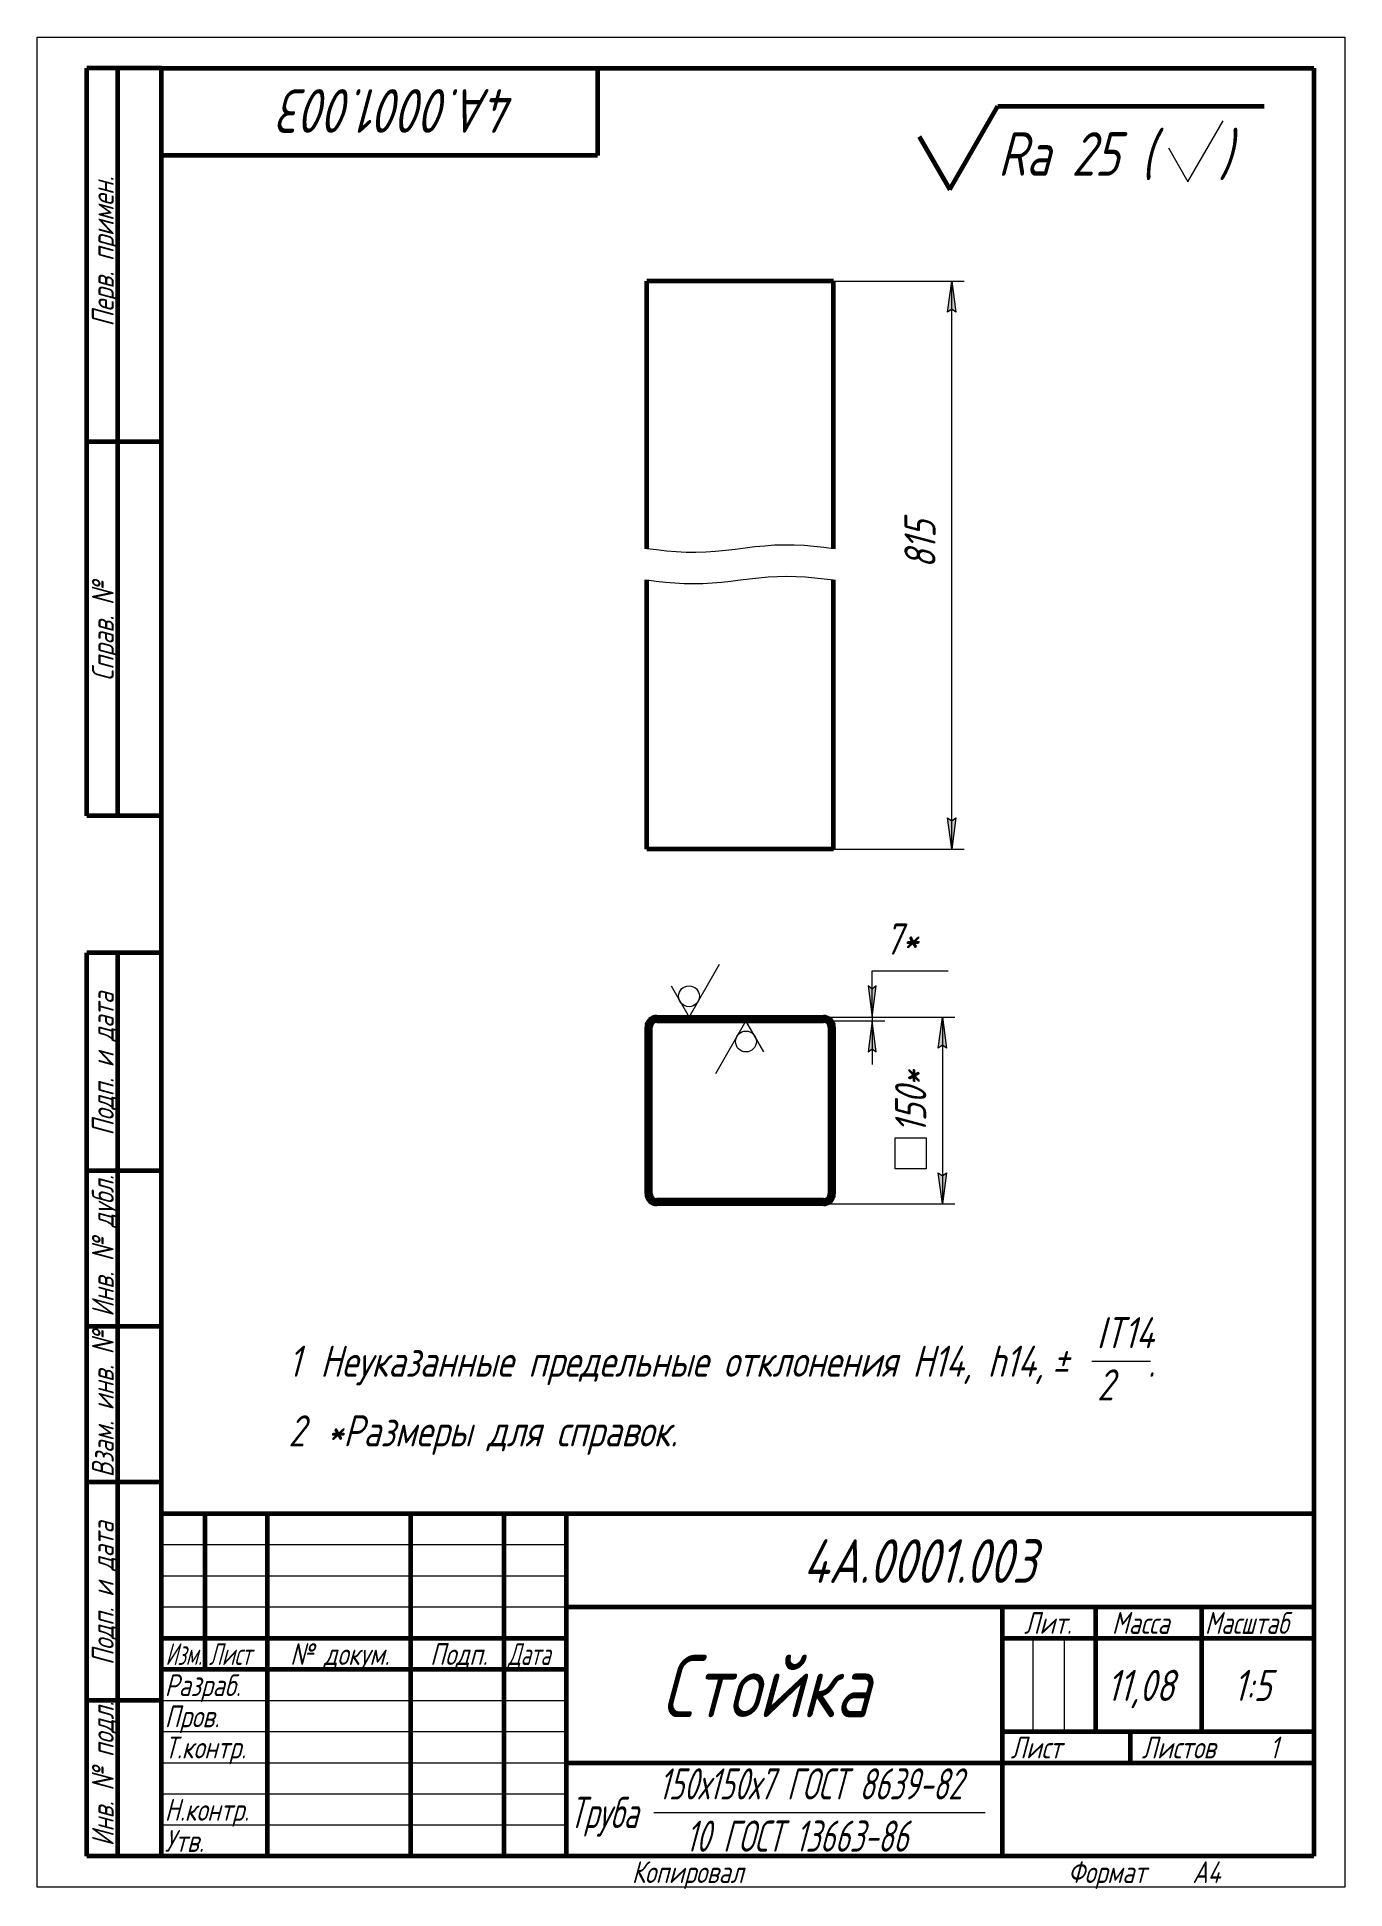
# Model space of a CAD drawing. Header units: millimetres. Extents: x 0 to 210, y 0 to 297.
import ezdxf

# ---------------------------------------------------------------- set-up
doc = ezdxf.new("R2010")
doc.units = ezdxf.units.MM
for name, pattern in [('K5LT_BASIC', [0]), ('K5LT_THIN', [0]), ('K5LT_THIN_INCLUDED_TO_HATCHING', [0])]:
    doc.linetypes.add(name, pattern=pattern)
doc.layers.add('Системный слой', color=7, linetype='Continuous')
doc.layers.add('Системный слой (1)', color=7, linetype='Continuous', true_color=0x6c6c6c)
doc.styles.add('KDIMTEXTSTYLE', font='GOST_AU.SHX', dxfattribs={"width": 0.96, "oblique": 15, "height": 5})
doc.styles.add('KTEXTSTYLE', font='GOST_AU.SHX', dxfattribs={"width": 0.96, "height": 5})
doc.dimstyles.new('KDIMSTYLE (0.20)', dxfattribs={"dimtxt": 5, "dimasz": 1, "dimexe": 2, "dimexo": 0, "dimgap": 1, "dimtad": 1, "dimlfac": 5, "dimtxsty": 'KDIMTEXTSTYLE', "dimsah": 1, "dimcen": 0, "dimdle": 1, "dimadec": 0, "dimazin": 0, "dimtfac": 0.667, "dimtmove": 0, "dimatfit": 3, "dimfxl": 1, "dimtvp": 1, "dimtolj": 1, "dimtzin": 0, "dimarcsym": 0})

# ---------------------------------------------------------------- blocks, each defined once
blk = doc.blocks.new('U0')
at = {"layer": 'Системный слой (1)', "color": 150, "linetype": 'K5LT_BASIC', "lineweight": 60, "true_color": 0x0080ff}
for p, q in [((127.9, 214.86), (127.9, 257.83)), ((127.9, 166.66), (127.9, 209.86))]:
    blk.add_line(p, q, dxfattribs=at)
blk = doc.blocks.new('U1')
at = {"layer": 'Системный слой (1)', "color": 150, "linetype": 'K5LT_BASIC', "lineweight": 60, "true_color": 0x0080ff}
for p, q in [((97.9, 214.86), (97.9, 257.83)), ((97.9, 166.66), (97.9, 209.86))]:
    blk.add_line(p, q, dxfattribs=at)
blk = doc.blocks.new('D0')
at = {"layer": 'Системный слой (1)'}
for points in [[(147.52, 252.83), (146.86, 257.83), (146.2, 252.83), (146.86, 253.33)], [(146.86, 166.66), (147.52, 171.66), (146.86, 171.16), (146.2, 171.66)]]:
    blk.add_hatch(color=7, dxfattribs=at).paths.add_polyline_path(points)
at = {"layer": 'Системный слой (1)', "color": 7, "linetype": 'K5LT_THIN', "lineweight": 18}
for p, q in [((127.9, 257.83), (148.86, 257.83)), ((146.2, 252.83), (146.86, 257.83)), ((146.86, 257.83), (147.52, 252.83)), ((146.86, 253.33), (146.2, 252.83)), ((147.52, 252.83), (146.86, 253.33)), ((146.86, 166.66), (146.2, 171.66)), ((146.2, 171.66), (146.86, 171.16)), ((146.86, 171.16), (147.52, 171.66)), ((147.52, 171.66), (146.86, 166.66)), ((127.9, 166.66), (148.86, 166.66))]:
    blk.add_line(p, q, dxfattribs=at)
blk.add_wipeout([(145.86, 211.72), (138.48, 211.72), (138.48, 221.21), (145.86, 221.21)]).dxf.layer = 'Системный слой (1)'
blk.add_line((146.86, 166.66), (146.86, 257.83), dxfattribs=at)
at = {"layer": 'Системный слой (1)', "color": 7, "insert": (139.27, 211.72), "char_height": 5, "attachment_point": 1, "rotation": 90, "style": 'KTEXTSTYLE'}
blk.add_mtext('\\H5.0;\\W1.000;\\Q15;\\Q15;\\W0.965;815', dxfattribs=at)
blk = doc.blocks.new('KDIMARROW_01')
at = {"layer": 'Системный слой'}
blk.add_hatch(color=0, dxfattribs=at).paths.add_polyline_path([(0, 0), (-5, 0.66), (-4.5, 0), (-5, -0.66)])
at = {"layer": 'Системный слой', "color": 0, "linetype": 'K5LT_THIN', "lineweight": 18}
for p, q in [((-4.5, 0), (-5, 0.66)), ((-5, 0.66), (0, 0)), ((0, 0), (-5, -0.66)), ((-5, -0.66), (-4.5, 0)), ((0, 0), (-1, 0))]:
    blk.add_line(p, q, dxfattribs=at)
blk = doc.blocks.new('U2')
at = {"layer": 'Системный слой (1)', "color": 7, "linetype": 'K5LT_THIN_INCLUDED_TO_HATCHING', "lineweight": 18}
for p, q in [((97.9, 209.86), (99.4, 209.68)), ((99.4, 209.68), (100.9, 209.51)), ((100.9, 209.51), (102.4, 209.38)), ((102.4, 209.38), (103.9, 209.29)), ((103.9, 209.29), (105.4, 209.26)), ((105.4, 209.26), (106.9, 209.29)), ((106.9, 209.29), (108.4, 209.38)), ((108.4, 209.38), (109.9, 209.51)), ((109.9, 209.51), (111.4, 209.68)), ((111.4, 209.68), (112.9, 209.86)), ((112.9, 209.86), (114.4, 210.05)), ((114.4, 210.05), (115.9, 210.21)), ((115.9, 210.21), (117.4, 210.35)), ((117.4, 210.35), (118.9, 210.43)), ((118.9, 210.43), (120.4, 210.46)), ((120.4, 210.46), (121.9, 210.43)), ((121.9, 210.43), (123.4, 210.35)), ((123.4, 210.35), (124.9, 210.21)), ((124.9, 210.21), (126.4, 210.05)), ((126.4, 210.05), (127.9, 209.86))]:
    blk.add_line(p, q, dxfattribs=at)
blk = doc.blocks.new('U3')
at = {"layer": 'Системный слой (1)', "color": 7, "linetype": 'K5LT_THIN_INCLUDED_TO_HATCHING', "lineweight": 18}
for p, q in [((99.48, 214.67), (97.9, 214.86)), ((101.06, 214.49), (99.48, 214.67)), ((102.64, 214.36), (101.06, 214.49)), ((104.22, 214.28), (102.64, 214.36)), ((105.79, 214.26), (104.22, 214.28)), ((107.37, 214.31), (105.79, 214.26)), ((108.95, 214.42), (107.37, 214.31)), ((110.53, 214.58), (108.95, 214.42)), ((112.11, 214.76), (110.53, 214.58)), ((113.69, 214.96), (112.11, 214.76)), ((115.27, 215.15), (113.69, 214.96)), ((116.85, 215.3), (115.27, 215.15)), ((118.43, 215.41), (116.85, 215.3)), ((120, 215.46), (118.43, 215.41)), ((121.58, 215.44), (120, 215.46)), ((123.16, 215.36), (121.58, 215.44)), ((124.74, 215.23), (123.16, 215.36)), ((126.32, 215.06), (124.74, 215.23)), ((127.9, 214.86), (126.32, 215.06))]:
    blk.add_line(p, q, dxfattribs=at)
blk = doc.blocks.new('D1')
at = {"layer": 'Системный слой (1)', "color": 7, "linetype": 'K5LT_THIN', "lineweight": 18}
for p, q in [((126.3, 139.69), (147.36, 139.69)), ((126.3, 109.69), (147.36, 109.69))]:
    blk.add_line(p, q, dxfattribs=at)
blk.add_wipeout([(144.36, 115.3), (136.98, 115.3), (136.98, 133.33), (144.36, 133.33)]).dxf.layer = 'Системный слой (1)'
at = {"layer": 'Системный слой (1)'}
for points in [[(146.02, 134.69), (145.36, 139.69), (144.7, 134.69), (145.36, 135.19)], [(145.36, 109.69), (146.02, 114.69), (145.36, 114.19), (144.7, 114.69)]]:
    blk.add_hatch(color=7, dxfattribs=at).paths.add_polyline_path(points)
at = {"layer": 'Системный слой (1)', "color": 7, "linetype": 'K5LT_THIN', "lineweight": 18}
for p, q in [((144.7, 134.69), (145.36, 139.69)), ((145.36, 139.69), (146.02, 134.69)), ((145.36, 139.69), (145.36, 109.69)), ((145.36, 135.19), (144.7, 134.69)), ((146.02, 134.69), (145.36, 135.19)), ((137.77, 115.3), (137.77, 120.3)), ((137.77, 120.3), (142.77, 120.3)), ((142.77, 120.3), (142.77, 115.3)), ((142.77, 115.3), (137.77, 115.3)), ((145.36, 109.69), (144.7, 114.69)), ((144.7, 114.69), (145.36, 114.19)), ((145.36, 114.19), (146.02, 114.69)), ((146.02, 114.69), (145.36, 109.69))]:
    blk.add_line(p, q, dxfattribs=at)
at = {"layer": 'Системный слой (1)', "color": 7, "insert": (137.77, 121.01), "char_height": 5, "attachment_point": 1, "rotation": 90, "style": 'KTEXTSTYLE'}
blk.add_mtext('\\H5.0;\\W1.000;\\Q15;\\Q15;\\W0.965;150*', dxfattribs=at)
blk = doc.blocks.new('D2')
at = {"layer": 'Системный слой (1)'}
for points in [[(134.1, 139.69), (134.75, 144.69), (134.1, 144.19), (133.44, 144.69)], [(134.75, 134.09), (134.1, 139.09), (133.44, 134.09), (134.1, 134.59)]]:
    blk.add_hatch(color=7, dxfattribs=at).paths.add_polyline_path(points)
at = {"layer": 'Системный слой (1)', "color": 7, "linetype": 'K5LT_THIN', "lineweight": 18}
for p, q in [((134.1, 139.69), (134.1, 147.12)), ((134.1, 139.69), (134.1, 146.69)), ((134.1, 144.19), (133.44, 144.69)), ((133.44, 144.69), (134.1, 139.69)), ((134.1, 139.69), (134.75, 144.69)), ((134.75, 144.69), (134.1, 144.19)), ((126.3, 139.69), (136.1, 139.69)), ((126.3, 139.09), (136.1, 139.09)), ((134.1, 139.09), (133.44, 134.09)), ((134.1, 139.69), (134.1, 139.09)), ((134.75, 134.09), (134.1, 139.09)), ((134.1, 139.09), (134.1, 132.09)), ((133.44, 134.09), (134.1, 134.59)), ((134.1, 134.59), (134.75, 134.09))]:
    blk.add_line(p, q, dxfattribs=at)
blk.add_wipeout([(136.1, 148.12), (136.1, 155.5), (143.94, 155.5), (143.94, 148.12)]).dxf.layer = 'Системный слой (1)'
blk.add_line((134.1, 147.12), (146.27, 147.12), dxfattribs=at)
at = {"layer": 'Системный слой (1)', "color": 7, "insert": (136.1, 154.71), "char_height": 5, "attachment_point": 1, "style": 'KTEXTSTYLE'}
blk.add_mtext('\\H5.0;\\W1.000;\\Q15;\\Q15;\\W0.965;7*', dxfattribs=at)
blk = doc.blocks.new('U4')
at = {"layer": 'Системный слой (1)', "color": 7, "linetype": 'K5LT_THIN', "lineweight": 18}
for p, q in [((104.68, 139.69), (109.59, 148.19)), ((101.79, 144.69), (104.68, 139.69))]:
    blk.add_line(p, q, dxfattribs=at)
blk.add_arc((104.68, 143.02), 1.67, 0, 360, dxfattribs=at)
blk = doc.blocks.new('U5')
at = {"layer": 'Системный слой (1)', "color": 7, "linetype": 'K5LT_THIN', "lineweight": 18}
for p, q in [((113.82, 139.09), (108.91, 130.59)), ((116.71, 134.09), (113.82, 139.09))]:
    blk.add_line(p, q, dxfattribs=at)
blk.add_arc((113.82, 135.76), 1.67, 0, 360, dxfattribs=at)
blk = doc.blocks.new('U6')
at = {"color": 7, "linetype": 'K5LT_THIN', "lineweight": 18}
for p, q in [((0, 0), (0, 297)), ((0, 297), (210, 297)), ((210, 297), (210, 0)), ((20, 55), (85, 55)), ((20, 50), (85, 50)), ((20, 45), (85, 45)), ((159.96, 25), (159.96, 40)), ((164.98, 25), (164.98, 40)), ((20, 30), (85, 30)), ((20, 25), (85, 25)), ((20, 20), (85, 20)), ((20, 15), (85, 15)), ((99.03, 12), (152.24, 12)), ((20, 10), (85, 10)), ((210, 0), (0, 0))]:
    blk.add_line(p, q, dxfattribs=at)
at = {"color": 150, "linetype": 'K5LT_BASIC', "lineweight": 60, "true_color": 0x0080ff}
for p, q in [((8, 172), (8, 292)), ((20, 292), (8, 292)), ((13, 172), (13, 292)), ((20, 5), (20, 292)), ((20, 292), (205, 292)), ((90, 292), (90, 278)), ((205, 292), (205, 5)), ((90, 278), (20, 278)), ((20, 232), (8, 232)), ((20, 172), (8, 172)), ((8, 5), (8, 150)), ((20, 150), (8, 150)), ((13, 5), (13, 150)), ((20, 115), (8, 115)), ((20, 90), (8, 90)), ((20, 65), (8, 65)), ((20, 60), (205, 60)), ((20, 5), (20, 60)), ((27, 35), (27, 60)), ((37, 5), (37, 60)), ((60, 5), (60, 60)), ((75, 5), (75, 60)), ((85, 5), (85, 60)), ((85, 45), (205, 45)), ((155, 5), (155, 45)), ((170, 25), (170, 45)), ((187, 25), (187, 45)), ((20, 40), (85, 40)), ((155, 40), (170, 40)), ((170, 40), (205, 40)), ((20, 35), (85, 35)), ((20, 30), (8, 30)), ((155, 25), (205, 25)), ((175.57, 20), (175.57, 25)), ((85, 20), (155, 20)), ((155, 20), (205, 20)), ((20, 5), (8, 5)), ((205, 5), (20, 5))]:
    blk.add_line(p, q, dxfattribs=at)
at = {"color": 7, "attachment_point": 1, "style": 'KTEXTSTYLE'}
for s, insert, char_height, rotation in [('\\H5.0;\\W1.000;\\Q15;\\Q15;\\W0.965;\\H7.00;4А.0001.003', (77.02, 281.64), 7, 180), ('\\H5.0;\\W1.000;\\Q15;\\Q15;\\W0.965;\\H3.50;Перв. примен.', (8.82, 250.52), 3.5, 90), ('\\H5.0;\\W1.000;\\Q15;\\Q15;\\W0.965;\\H3.50;Справ. №', (8.82, 193.63), 3.5, 90), ('\\H5.0;\\W1.000;\\Q15;\\Q15;\\W0.965;\\H3.50;Подп. и дата', (8.82, 120.66), 3.5, 90), ('\\H5.0;\\W1.000;\\Q15;\\Q15;\\W0.965;\\H3.50;Инв. № дубл.', (8.82, 91.57), 3.5, 90), ('\\H5.0;\\W1.000;\\Q15;\\Q15;\\W0.965;\\H3.50;Взам. инв. №', (8.82, 65.8), 3.5, 90), ('\\H5.0;\\W1.000;\\Q15;\\Q15;\\W0.965;\\H3.50;Подп. и дата', (8.82, 35.66), 3.5, 90), ('\\H5.0;\\W1.000;\\Q15;\\Q15;\\W0.965;\\H3.50;Инв. № подл.', (8.82, 6.57), 3.5, 90)]:
    blk.add_mtext(s, dxfattribs=dict(at, insert=insert, char_height=char_height, rotation=rotation))
for s, insert, char_height in [('\\H5.0;\\W1.000;\\Q15;\\Q15;\\W0.965;\\H7.00;4А.0001.003', (122.98, 55.86), 7), ('\\H5.0;\\W1.000;\\Q15;\\Q15;\\W0.965;\\H3.50;Лит.', (158.47, 44.18), 3.5), ('\\H5.0;\\W1.000;\\Q15;\\Q15;\\W0.965;\\H3.50;Масса', (172.58, 44.18), 3.5), ('\\H5.0;\\W1.000;\\Q15;\\Q15;\\W0.930;\\H3.50;Масштаб', (187.52, 44.18), 3.5), ('\\H5.0;\\W1.000;\\Q15;\\Q15;\\W0.784;\\H3.50;Изм.', (20.62, 39.18), 3.5), ('\\H5.0;\\W1.000;\\Q15;\\Q15;\\W0.799;\\H3.50;Лист', (27.61, 39.18), 3.5), ('\\H5.0;\\W1.000;\\Q15;\\Q15;\\W0.965;\\H3.50;№ докум.', (40.63, 39.18), 3.5), ('\\H5.0;\\W1.000;\\Q15;\\Q15;\\W0.965;\\H3.50;Подп.', (63.1, 39.18), 3.5), ('\\H5.0;\\W1.000;\\Q15;\\Q15;\\W0.799;\\H3.50;Дата', (75.61, 39.18), 3.5), ('\\H5.0;\\W1.000;\\Q15;\\Q15;\\W0.965;\\H10.00;Стойка', (100.19, 37.29), 10), ('\\H5.0;\\W1.000;\\Q15;\\Q15;\\W0.965;\\H3.50;Разраб.', (20.5, 34.18), 3.5), ('\\H5.0;\\W1.000;\\Q15;\\Q15;\\W0.965;11,08', (171.77, 34.9), 5), ('\\H5.0;\\W1.000;\\Q15;\\Q15;\\W0.965;{\\c16711680;1:5}', (192.11, 34.9), 5), ('\\H5.0;\\W1.000;\\Q15;\\Q15;\\W0.965;\\H3.50;Пров.', (20.5, 29.18), 3.5), ('\\H5.0;\\W1.000;\\Q15;\\Q15;\\W0.965;\\H3.50;Т.контр.', (20.5, 24.18), 3.5), ('\\H5.0;\\W1.000;\\Q15;\\Q15;\\W0.965;\\H3.50;Лист', (156.32, 24.18), 3.5), ('\\H5.0;\\W1.000;\\Q15;\\Q15;\\W0.965;\\H3.50;Листов', (177.36, 24.18), 3.5), ('\\H5.0;\\W1.000;\\Q15;\\Q15;\\W0.965;\\H3.50;1', (197.91, 24.18), 3.5), ('\\H5.0;\\W1.000;\\Q15;\\Q15;\\W0.814;150х150х7 ГОСТ 8639-82', (99.79, 19.09), 5), ('\\H5.0;\\W1.000;\\Q15;\\Q15;\\W0.965;\\H3.50;Н.контр.', (20.5, 14.18), 3.5), ('\\H5.0;\\W1.000;\\Q15;\\Q15;\\W0.814;Труба', (85.5, 14.5), 5), ('\\H5.0;\\W1.000;\\Q15;\\Q15;\\W0.965;\\H3.50;Утв.', (20.5, 9.18), 3.5), ('\\H5.0;\\W1.000;\\Q15;\\Q15;\\W0.814;10 ГОСТ 13663-86', (104.15, 10.71), 5), ('\\H5.0;\\W1.000;\\Q15;\\Q15;\\W0.965;\\H3.50;Копировал', (95.5, 4.18), 3.5), ('\\H5.0;\\W1.000;\\Q15;\\Q15;\\W0.965;\\H3.50;Формат', (165.5, 4.18), 3.5), ('\\H5.0;\\W1.000;\\Q15;\\Q15;\\W0.965;\\H3.50;A4', (185.5, 4.18), 3.5)]:
    blk.add_mtext(s, dxfattribs=dict(at, insert=insert, char_height=char_height))
blk = doc.blocks.new('U7')
at = {"color": 7, "linetype": 'K5LT_THIN', "lineweight": 18}
blk.add_line((169.38, 84.44), (178.77, 84.44), dxfattribs=at)
at = {"color": 7, "char_height": 5, "attachment_point": 1, "style": 'KTEXTSTYLE'}
for s, insert in [('\\H5.0;\\W1.000;\\Q15;\\Q15;\\W0.965;IT14', (170.14, 91.52)), ('\\H5.0;\\W1.000;\\Q15;\\Q15;\\W0.965;1', (40.35, 86.94)), ('\\H5.0;\\W1.000;\\Q15;\\Q15;\\W0.965;Неуказанные предельные отклонения H14, h14, ', (45.47, 86.94)), ('\\H5.0;\\W1.000;\\Q15;\\Q15;\\W0.965; ', (165.85, 86.94)), ('\\H5.0;\\W1.000;\\Q15;\\Q15;\\W0.965;±', (162.94, 86.94)), ('\\H5.0;\\W1.000;\\Q15;\\Q15;\\W0.965;2', (170.2, 83.14)), ('\\H5.0;\\W1.000;\\Q15;\\Q15;\\W0.965;.', (178.36, 86.94)), ('\\H5.0;\\W1.000;\\Q15;\\Q15;\\W0.965;2', (40.35, 75.76)), ('\\H5.0;\\W1.000;\\Q15;\\Q15;\\W0.965;*Размеры для справок.', (46.53, 75.76))]:
    blk.add_mtext(s, dxfattribs=dict(at, insert=insert))
blk = doc.blocks.new('U8')
at = {"color": 150, "linetype": 'K5LT_BASIC', "lineweight": 60, "true_color": 0x0080ff}
for p, q in [((146.55, 272.51), (154.28, 285.91)), ((154.28, 285.91), (197, 285.91)), ((141.64, 281.01), (146.55, 272.51))]:
    blk.add_line(p, q, dxfattribs=at)
at = {"color": 7, "linetype": 'K5LT_THIN', "lineweight": 18}
for p, q in [((184.77, 273.77), (190.45, 283.57)), ((181.67, 279.21), (184.77, 273.77))]:
    blk.add_line(p, q, dxfattribs=at)
at = {"color": 7, "char_height": 7, "attachment_point": 1, "style": 'KTEXTSTYLE'}
for s, insert in [('\\H5.0;\\W1.000;\\Q15;\\Q15;\\W0.965;\\H7.00;Ra 25 (', (154.28, 281.73)), ('\\H5.0;\\W1.000;\\Q15;\\Q15;\\W0.965;\\H7.00;)', (189.75, 281.73))]:
    blk.add_mtext(s, dxfattribs=dict(at, insert=insert))

msp = doc.modelspace()

# ---------------------------------------------------------------- linework, layer by layer
at = {"layer": 'Системный слой (1)', "color": 150, "linetype": 'K5LT_BASIC', "lineweight": 60, "true_color": 0x0080ff}
for p, q in [((99.4997, 257.8288), (97.8997, 257.8288)), ((126.2997, 257.8288), (99.4997, 257.8288)), ((127.8997, 257.8288), (126.2997, 257.8288)), ((99.4997, 166.6614), (97.8997, 166.6614)), ((126.2997, 166.6614), (99.4997, 166.6614)), ((127.8997, 166.6614), (126.2997, 166.6614)), ((97.8997, 111.2901), (97.8997, 138.0901)), ((98.4997, 111.2901), (98.4997, 138.0901)), ((99.4997, 139.6901), (126.2997, 139.6901)), ((99.4997, 139.0901), (126.2997, 139.0901)), ((127.2997, 138.0901), (127.2997, 111.2901)), ((127.8997, 138.0901), (127.8997, 111.2901)), ((126.2997, 110.2901), (99.4997, 110.2901)), ((126.2997, 109.6901), (99.4997, 109.6901))]:
    msp.add_line(p, q, dxfattribs=at)
for centre, radius, start, end in [((99.4997, 138.0901), 1.6, 90, 180), ((99.4997, 138.0901), 1, 90, 180), ((126.2997, 138.0901), 1.6, 0, 90), ((126.2997, 138.0901), 1, 0, 90), ((99.4997, 111.2901), 1.6, 180, 270), ((99.4997, 111.2901), 1, 180, 270), ((126.2997, 111.2901), 1.6, 270, 0), ((126.2997, 111.2901), 1, 270, 0)]:
    msp.add_arc(centre, radius, start, end, dxfattribs=at)

# ---------------------------------------------------------------- block references
for name in ['U8', 'U7']:
    msp.add_blockref(name, (0, 0))
at = {"layer": 'Системный слой (1)'}
for name in ['U1', 'U0', 'U4', 'U5']:
    msp.add_blockref(name, (0, 0), dxfattribs=at)

# ---------------------------------------------------------------- next in the draw order: dimensions: what is measured, and where the dimension line sits
at = {"layer": 'Системный слой (1)', "color": 7}
dim = msp.add_linear_dim(base=(146.8599, 166.6614), p1=(127.8997, 257.8288), p2=(127.8997, 166.6614), angle=90, text='\\H5.0;\\W0.965;\\Q15;\\H5.0;\\W0.965;\\Q15;\\Q15;815', dimstyle='KDIMSTYLE (0.20)', override={"dimexo": 0, "dimblk1": 'KDIMARROW_01', "dimblk2": 'KDIMARROW_01', "dimse1": 0, "dimse2": 0, "dimclrt": 7, "dimtolj": 1}, dxfattribs=at)
dim.commit()
dim.dimension.update_dxf_attribs({"geometry": 'D0', "text_midpoint": (146.8599, 216.6614), "dimtype": 160})
dim = msp.add_linear_dim(base=(145.3615, 139.6901), p1=(126.2997, 109.6901), p2=(126.2997, 139.6901), angle=90, dimstyle='KDIMSTYLE (0.20)', override={"dimexo": 0, "dimpost": '\\H5.0;\\W0.965;\\Q15;{\\fSymbol Type A|i0|c204|p18;т}<>\\H5.0;\\W0.965;\\Q15;\\Q15;*', "dimblk1": 'KDIMARROW_01', "dimblk2": 'KDIMARROW_01', "dimse1": 0, "dimse2": 0, "dimclrt": 7, "dimtol": 1, "dimtp": 0, "dimtm": 0, "dimtdec": 5, "dimtolj": 1}, dxfattribs=at)
dim.commit()
dim.dimension.update_dxf_attribs({"geometry": 'D1', "text_midpoint": (145.3615, 124.6901), "dimtype": 160})

# ---------------------------------------------------------------- next in the draw order: block references
at = {"layer": 'Системный слой'}
for name in ['U3', 'U2']:
    msp.add_blockref(name, (0, 0), dxfattribs=at)

# ---------------------------------------------------------------- next in the draw order: dimensions: what is measured, and where the dimension line sits
at = {"layer": 'Системный слой (1)', "color": 7}
dim = msp.add_linear_dim(base=(134.0964, 139.6901), p1=(126.2997, 139.0901), p2=(126.2997, 139.6901), angle=90, text='\\H5.0;\\W0.965;\\Q15;\\H5.0;\\W0.965;\\Q15;\\Q15;7\\H5.0;\\W0.965;\\Q15;\\Q15;*', dimstyle='KDIMSTYLE (0.20)', override={"dimexo": 0, "dimtoh": 1, "dimblk1": 'KDIMARROW_01', "dimblk2": 'KDIMARROW_01', "dimse1": 0, "dimse2": 0, "dimclrt": 7, "dimtmove": 1, "dimtolj": 1}, dxfattribs=at)
dim.commit()
dim.dimension.update_dxf_attribs({"geometry": 'D2', "text_midpoint": (136.0964, 147.1181), "dimtype": 160})

# ---------------------------------------------------------------- next in the draw order: block references
msp.add_blockref('U6', (0, 0))

doc.saveas('drawing.dxf')
